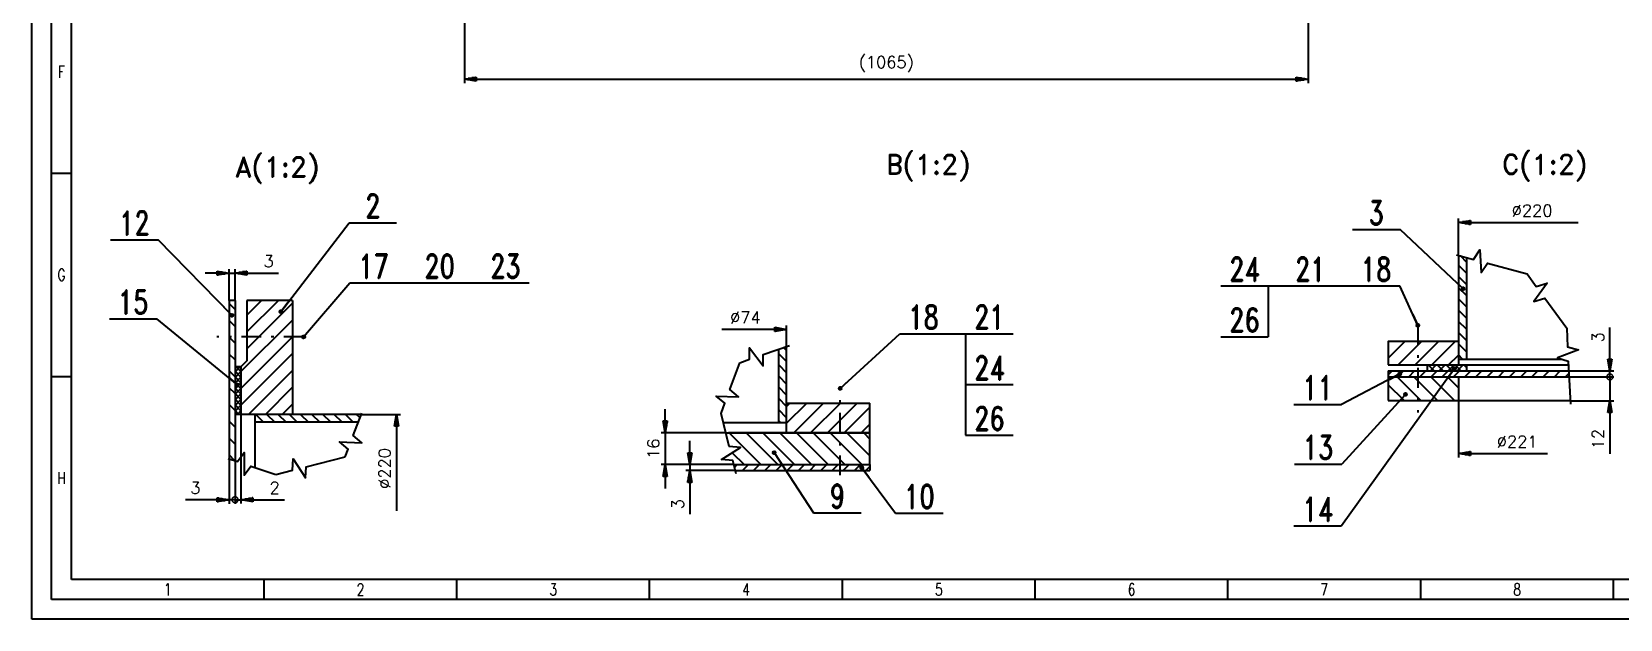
# Model space of a CAD drawing. Header units: millimetres. Extents: x -1300 to 1720, y -1790 to 360.
# Drawn here: x -1300 to 706, y -1790 to -1049 of the extents above; entities that cross this region are included whole.
import ezdxf
from ezdxf.enums import TextEntityAlignment as Align

# ---------------------------------------------------------------- set-up
doc = ezdxf.new("R2010")
doc.units = ezdxf.units.MM
doc.header["$LTSCALE"] = 5
doc.header["$PDMODE"] = 1
doc.linetypes.add('CSN_CERCHOVANA', pattern=[10.7, 5, -2.5, 0.7, -2.5])
for name, color, linetype in [('KOTY', 4, 'Continuous'), ('OSY', 1, 'CSN_CERCHOVANA'), ('PROF_FRM1', 7, 'Continuous'), ('PROF_FRM2', 7, 'Continuous'), ('PROF_FRM3', 6, 'Continuous'), ('SILNA', 7, 'Continuous'), ('SLABA', 4, 'Continuous'), ('SRAFY', 6, 'Continuous'), ('TUCNA', 2, 'Continuous')]:
    doc.layers.add(name, color=color, linetype=linetype)
doc.styles.add('MSPR_TXT', font='romans', dxfattribs={"width": 0.75})
doc.styles.add('ROMANS', font='ROMANS.SHX')
doc.styles.add('SIMPLEX', font='SIMPLEX', dxfattribs={"width": 0.75})
doc.styles.add('ZVVZ', font='romand.shx')
doc.dimstyles.new('PROFI_CSN', dxfattribs={"dimscale": 0, "dimtxt": 3, "dimasz": 3, "dimexe": 1, "dimexo": 0, "dimgap": 1.5, "dimtad": 1, "dimlfac": -1, "dimrnd": 0.5, "dimzin": 9, "dimlunit": 6, "dimtxsty": 'ZVVZ', "dimblk": 'PRCLFILL', "dimcen": 0, "dimclrd": 256, "dimclre": 256, "dimclrt": 256, "dimadec": 1, "dimazin": 2, "dimtm": 1e-09, "dimtfac": 0.6, "dimtmove": 0, "dimatfit": 0, "dimldrblk": 'PRCLFILL', "dimfxl": 0, "dimarcsym": 0})

# ---------------------------------------------------------------- blocks, each defined once
blk = doc.blocks.new('PRCLFILL')
at = {"ltscale": 20}
for p, q in [((-1, 0.17), (0, 0)), ((-1, -0.17), (-1, 0.17)), ((0, 0), (-1, -0.17))]:
    blk.add_line(p, q, dxfattribs=at)
at = {"color": 0, "ltscale": 20}
for p, q in [((-1, 0.15), (-0.87, 0.15)), ((-1, 0.1), (-0.57, 0.1)), ((-1, 0.05), (-0.27, 0.05)), ((-1, 0), (-0.03, 0)), ((-1, -0.05), (-0.33, -0.05)), ((-1, -0.1), (-0.63, -0.1)), ((-1, -0.15), (-0.93, -0.15))]:
    blk.add_line(p, q, dxfattribs=at)
blk = doc.blocks.new('*D76')
at = {"layer": 'Defpoints', "color": 0}
for p in [(311.7, -553.5), (-753.5, -687.5), (311.7, -1109)]:
    blk.add_point(p, dxfattribs=at)
at = {"layer": 'KOTY', "lineweight": -2}
for p, q in [((311.7, -553.5), (311.7, -1114)), ((-753.5, -687.5), (-753.5, -1114)), ((-738.5, -1109), (296.7, -1109))]:
    blk.add_line(p, q, dxfattribs=at)
at = {"layer": 'KOTY', "lineweight": -2, "xscale": 15, "yscale": 15, "zscale": 15, "rotation": 180}
blk.add_blockref('PRCLFILL', (-753.5, -1109), dxfattribs=at)
at = {"layer": 'KOTY', "lineweight": -2, "xscale": 15, "yscale": 15, "zscale": 15}
blk.add_blockref('PRCLFILL', (311.7, -1109), dxfattribs=at)
at = {"layer": 'KOTY', "insert": (-220.9, -1090), "char_height": 15, "attachment_point": 5, "style": 'ZVVZ'}
blk.add_mtext('(1065)', dxfattribs=at)
blk = doc.blocks.new('PROFBT003XATVE')
at = {"layer": 'PROF_FRM1'}
for p, q in [((0, 0), (0, 420)), ((594, 0), (0, 0))]:
    blk.add_line(p, q, dxfattribs=at)
at = {"layer": 'PROF_FRM3'}
for p, q in [((-5, -5), (-5, 425)), ((5, 5), (5, 415)), ((0, 107.5), (5, 107.5)), ((0, 56.25), (5, 56.25)), ((589, 5), (5, 5)), ((53.67, 0), (53.67, 5)), ((102.33, 0), (102.33, 5)), ((151, 0), (151, 5)), ((199.67, 0), (199.67, 5)), ((248.33, 0), (248.33, 5)), ((297, 0), (297, 5)), ((345.67, 0), (345.67, 5)), ((394.33, 0), (394.33, 5)), ((599, -5), (-5, -5))]:
    blk.add_line(p, q, dxfattribs=at)
at = {"style": 'ZVVZ', "flags": 9}
for tag in ['INFO', 'INFO1', 'INFO2', 'INFO3', 'INFO4', 'INFO5', 'INFO6', 'INFO7', 'INFO8', 'INFO9']:
    blk.add_attdef(tag, (0, 0), '', height=3, dxfattribs=at)
at = {"layer": 'PROF_FRM2', "style": 'SIMPLEX', "width": 0.75}
for s, p in [('F', (2.5, 131.62)), ('G', (2.5, 80.38)), ('H', (2.5, 29.12)), ('1', (29.33, 1)), ('2', (78, 1)), ('3', (126.67, 1)), ('4', (175.33, 1)), ('5', (224, 1)), ('6', (272.67, 1)), ('7', (321.33, 1)), ('8', (370, 1))]:
    blk.add_text(s, height=3, dxfattribs=at).set_placement(p, align=Align.CENTER)
at = {"layer": 'PROF_FRM2', "style": 'MSPR_TXT', "width": 0.75, "flags": 1}
for tag, p in [('DY', (594, 420)), ('DX', (0, 0))]:
    blk.add_attdef(tag, p, '', height=10, dxfattribs=at)
at = {"layer": 'SILNA', "color": 4, "style": 'ROMANS'}
for tag, p, height in [('BLATT5', (555.26, 82.11), 3), ('POZN', (439.84, 61.31), 2), ('BLATT9A', (443.79, 55.7), 2), ('BLATT8A', (444.68, 37.14), 2), ('SKP', (479.28, 31.96), 2), ('STARY', (520.58, 31.66), 2)]:
    blk.add_attdef(tag, p, '', height=height, dxfattribs=at)
at = {"layer": 'SILNA', "color": 4, "style": 'ROMANS', "flags": 8}
for tag, height, p in [('C', 2.5, (442.82, 76.7)), ('BG', 2, (452.54, 71.85))]:
    blk.add_attdef(tag, text='', height=height, dxfattribs=at).set_placement(p, align=Align.CENTER)
at = {"layer": 'SILNA', "color": 7, "style": 'ROMANS'}
for tag, height, p in [('BLATT4', 4, (425.33, 49.1)), ('BLATT10A', 5, (456.11, 19.71)), ('BLATT12', 5, (543.51, 16.88)), ('BLAT10B', 5, (454.34, 11.96))]:
    blk.add_attdef(tag, text='', height=height, dxfattribs=at).set_placement(p, align=Align.CENTER)
at = {"layer": 'SILNA', "color": 4, "style": 'ROMANS'}
blk.add_attdef('PREZ', text='', height=2, dxfattribs=at).set_placement((457.25, 52.08), align=Align.MIDDLE)
at = {"layer": 'SILNA', "color": 4, "style": 'ROMANS', "width": 1.137469}
blk.add_attdef('TECHN', text='', height=2, rotation=0.0172, dxfattribs=at).set_placement((449.17, 46.67), (469.97, 46.67), align=Align.FIT)
at = {"layer": 'SILNA', "color": 4, "style": 'ROMANS'}
for tag, height, p in [('VEDL', 2, (425.66, 42.76)), ('V', 3, (584.05, 18.45))]:
    blk.add_attdef(tag, text='', height=height, dxfattribs=at).set_placement(p, align=Align.CENTER)
blk.add_attdef('TYP', text='', height=2, dxfattribs=at).set_placement((464.66, 31.66), align=Align.RIGHT)
at = {"layer": 'SILNA', "color": 4, "style": 'ROMANS', "flags": 8}
for tag, p in [('L', (514.45, 12.3)), ('L1', (582.96, 12.3))]:
    blk.add_attdef(tag, p, '', height=2, dxfattribs=at)
blk = doc.blocks.new('ballflag')
blk.add_line((0, 0), (2, 0))
at = {"style": 'SIMPLEX', "width": 0.75}
blk.add_attdef('ATR1', text='', height=1, dxfattribs=at).set_placement((1.002, 0.203), align=Align.CENTER)
blk = doc.blocks.new('PROFBALL00C6Z1QE')
at = {"layer": 'TUCNA'}
ref = blk.add_blockref('ballflag', (0, 0), dxfattribs=dict(at, xscale=6, yscale=6, zscale=6))
ref.add_attrib('ATR1', '10', dxfattribs={"layer": '0', "height": 6, "style": 'ZVVZ', "width": 0.75}).set_placement((6.01, 1.22), align=Align.CENTER)
blk = doc.blocks.new('P-DOT')
blk.add_line((-1, 0), (0, 0))
at = {"color": 0}
for p, q in [((-0.12, 0.04), (0.12, 0.04)), ((-0.12, 0), (0.12, 0)), ((-0.1, 0.08), (0.1, 0.08)), ((-0.04, 0.12), (0.04, 0.12)), ((-0.12, -0.04), (0.12, -0.04)), ((-0.1, -0.08), (0.1, -0.08)), ((-0.04, -0.12), (0.04, -0.12))]:
    blk.add_line(p, q, dxfattribs=at)
blk.add_circle((0, 0), 0.125)
blk = doc.blocks.new('PROFBALL00C9ALJE', base_point=(12, 0))
at = {"layer": 'TUCNA'}
ref = blk.add_blockref('ballflag', (0, 0), dxfattribs=dict(at, xscale=6, yscale=6, zscale=6))
ref.add_attrib('ATR1', '11', dxfattribs={"layer": '0', "height": 6, "style": 'ZVVZ', "width": 0.75}).set_placement((6.01, 1.22), align=Align.CENTER)
blk = doc.blocks.new('PROFBALL00C9NEWE', base_point=(12, 0))
at = {"layer": 'TUCNA'}
ref = blk.add_blockref('ballflag', (0, 0), dxfattribs=dict(at, xscale=6, yscale=6, zscale=6))
ref.add_attrib('ATR1', '12', dxfattribs={"layer": '0', "height": 6, "style": 'ZVVZ', "width": 0.75}).set_placement((6.01, 1.22), align=Align.CENTER)
blk = doc.blocks.new('PROFBALL00CAC2XE', base_point=(12, 0))
at = {"layer": 'TUCNA'}
ref = blk.add_blockref('ballflag', (0, 0), dxfattribs=dict(at, xscale=6, yscale=6, zscale=6))
ref.add_attrib('ATR1', '13', dxfattribs={"layer": '0', "height": 6, "style": 'ZVVZ', "width": 0.75}).set_placement((6.01, 1.22), align=Align.CENTER)
blk = doc.blocks.new('PROFBALL00CAXV7E', base_point=(12, 0))
at = {"layer": 'TUCNA'}
ref = blk.add_blockref('ballflag', (0, 0), dxfattribs=dict(at, xscale=6, yscale=6, zscale=6))
ref.add_attrib('ATR1', '14', dxfattribs={"layer": '0', "height": 6, "style": 'ZVVZ', "width": 0.75}).set_placement((6.01, 1.22), align=Align.CENTER)
blk = doc.blocks.new('PROFBALL00DFLDEE', base_point=(12, 0))
at = {"layer": 'TUCNA'}
ref = blk.add_blockref('ballflag', (0, 0), dxfattribs=dict(at, xscale=6, yscale=6, zscale=6))
ref.add_attrib('ATR1', '15', dxfattribs={"layer": '0', "height": 6, "style": 'ZVVZ', "width": 0.75}).set_placement((6.01, 1.22), align=Align.CENTER)
blk = doc.blocks.new('PROFBALL00DYBP0E')
at = {"layer": 'TUCNA'}
ref = blk.add_blockref('ballflag', (0, 0), dxfattribs=dict(at, xscale=6, yscale=6, zscale=6))
ref.add_attrib('ATR1', '17', dxfattribs={"layer": '0', "height": 6, "style": 'ZVVZ', "width": 0.75}).set_placement((6.01, 1.22), align=Align.CENTER)
blk = doc.blocks.new('PROFBALL00E0OL0E')
at = {"layer": 'TUCNA'}
ref = blk.add_blockref('ballflag', (0, 0), dxfattribs=dict(at, xscale=6, yscale=6, zscale=6))
ref.add_attrib('ATR1', '18', dxfattribs={"layer": '0', "height": 6, "style": 'ZVVZ', "width": 0.75}).set_placement((6.01, 1.22), align=Align.CENTER)
blk = doc.blocks.new('PROFBALL00E1ZTYE')
at = {"layer": 'TUCNA'}
ref = blk.add_blockref('ballflag', (0, 0), dxfattribs=dict(at, xscale=6, yscale=6, zscale=6))
ref.add_attrib('ATR1', '21', dxfattribs={"layer": '0', "height": 6, "style": 'ZVVZ', "width": 0.75}).set_placement((6.01, 1.22), align=Align.CENTER)
blk = doc.blocks.new('PROFBALL00E2GN0E', base_point=(12, 0))
at = {"layer": 'TUCNA'}
ref = blk.add_blockref('ballflag', (0, 0), dxfattribs=dict(at, xscale=6, yscale=6, zscale=6))
ref.add_attrib('ATR1', '18', dxfattribs={"layer": '0', "height": 6, "style": 'ZVVZ', "width": 0.75}).set_placement((6.01, 1.22), align=Align.CENTER)
blk = doc.blocks.new('PROFBALL00E2N7JE', base_point=(12, 0))
at = {"layer": 'TUCNA'}
ref = blk.add_blockref('ballflag', (0, 0), dxfattribs=dict(at, xscale=6, yscale=6, zscale=6))
ref.add_attrib('ATR1', '21', dxfattribs={"layer": '0', "height": 6, "style": 'ZVVZ', "width": 0.75}).set_placement((6.01, 1.22), align=Align.CENTER)
blk = doc.blocks.new('PROFBALL00E2UM1E')
at = {"layer": 'TUCNA'}
ref = blk.add_blockref('ballflag', (0, 0), dxfattribs=dict(at, xscale=6, yscale=6, zscale=6))
ref.add_attrib('ATR1', '24', dxfattribs={"layer": '0', "height": 6, "style": 'ZVVZ', "width": 0.75}).set_placement((6.01, 1.22), align=Align.CENTER)
blk = doc.blocks.new('PROFBALL00E2YZLE', base_point=(12, 0))
at = {"layer": 'TUCNA'}
ref = blk.add_blockref('ballflag', (0, 0), dxfattribs=dict(at, xscale=6, yscale=6, zscale=6))
ref.add_attrib('ATR1', '24', dxfattribs={"layer": '0', "height": 6, "style": 'ZVVZ', "width": 0.75}).set_placement((6.01, 1.22), align=Align.CENTER)
blk = doc.blocks.new('PROFBALL00E3ESLE', base_point=(12, 0))
at = {"layer": 'TUCNA'}
ref = blk.add_blockref('ballflag', (0, 0), dxfattribs=dict(at, xscale=6, yscale=6, zscale=6))
ref.add_attrib('ATR1', '26', dxfattribs={"layer": '0', "height": 6, "style": 'ZVVZ', "width": 0.75}).set_placement((6.01, 1.22), align=Align.CENTER)
blk = doc.blocks.new('PROFBALL00E3SPWE')
at = {"layer": 'TUCNA'}
ref = blk.add_blockref('ballflag', (0, 0), dxfattribs=dict(at, xscale=6, yscale=6, zscale=6))
ref.add_attrib('ATR1', '20', dxfattribs={"layer": '0', "height": 6, "style": 'ZVVZ', "width": 0.75}).set_placement((6.01, 1.22), align=Align.CENTER)
blk = doc.blocks.new('PROFBALL00E3YM5E')
at = {"layer": 'TUCNA'}
ref = blk.add_blockref('ballflag', (0, 0), dxfattribs=dict(at, xscale=6, yscale=6, zscale=6))
ref.add_attrib('ATR1', '23', dxfattribs={"layer": '0', "height": 6, "style": 'ZVVZ', "width": 0.75}).set_placement((6.01, 1.22), align=Align.CENTER)
blk = doc.blocks.new('PROFBALL00E3744E')
at = {"layer": 'TUCNA'}
ref = blk.add_blockref('ballflag', (0, 0), dxfattribs=dict(at, xscale=6, yscale=6, zscale=6))
ref.add_attrib('ATR1', '26', dxfattribs={"layer": '0', "height": 6, "style": 'ZVVZ', "width": 0.75}).set_placement((6.01, 1.22), align=Align.CENTER)
blk = doc.blocks.new('PROFBALL00GASGGE')
at = {"layer": 'TUCNA'}
ref = blk.add_blockref('ballflag', (0, 0), dxfattribs=dict(at, xscale=6, yscale=6, zscale=6))
ref.add_attrib('ATR1', '2', dxfattribs={"layer": '0', "height": 6, "style": 'ZVVZ', "width": 0.75}).set_placement((6.01, 1.22), align=Align.CENTER)
blk = doc.blocks.new('PROFBALL00GB3YYE')
at = {"layer": 'TUCNA'}
ref = blk.add_blockref('ballflag', (0, 0), dxfattribs=dict(at, xscale=6, yscale=6, zscale=6))
ref.add_attrib('ATR1', '9', dxfattribs={"layer": '0', "height": 6, "style": 'ZVVZ', "width": 0.75}).set_placement((6.01, 1.22), align=Align.CENTER)
blk = doc.blocks.new('PROFBALL00GBBDWE', base_point=(12, 0))
at = {"layer": 'TUCNA'}
ref = blk.add_blockref('ballflag', (0, 0), dxfattribs=dict(at, xscale=6, yscale=6, zscale=6))
ref.add_attrib('ATR1', '3', dxfattribs={"layer": '0', "height": 6, "style": 'ZVVZ', "width": 0.75}).set_placement((6.01, 1.22), align=Align.CENTER)
blk = doc.blocks.new('*D128')
at = {"layer": 'Defpoints', "color": 0}
for p in [(-1050.5, -1353.7), (-1050.5, -1388.1), (-1043, -1388.1)]:
    blk.add_point(p, dxfattribs=at)
at = {"layer": 'KOTY', "lineweight": -2}
for p, q in [((-1065.5, -1353.7), (-1080.5, -1353.7)), ((-1050.5, -1388.1), (-1050.5, -1348.7)), ((-1050.5, -1353.7), (-1043, -1353.7)), ((-1043, -1388.1), (-1043, -1348.7)), ((-1028, -1353.7), (-988, -1353.7))]:
    blk.add_line(p, q, dxfattribs=at)
at = {"layer": 'KOTY', "lineweight": -2, "xscale": 15, "yscale": 15, "zscale": 15}
blk.add_blockref('PRCLFILL', (-1050.5, -1353.7), dxfattribs=at)
at = {"layer": 'KOTY', "lineweight": -2, "xscale": 15, "yscale": 15, "zscale": 15, "rotation": 180}
blk.add_blockref('PRCLFILL', (-1043, -1353.7), dxfattribs=at)
at = {"layer": 'KOTY', "insert": (-1000.5, -1338.7), "char_height": 15, "attachment_point": 5, "style": 'ZVVZ'}
blk.add_mtext('3', dxfattribs=at)
blk = doc.blocks.new('_DotSmall')
at = {"color": 0, "linetype": 'ByBlock', "const_width": 0.5}
blk.add_lwpolyline([(-0.0625, 0, 1), (0.0625, 0, 1)], format="xyb", close=True, dxfattribs=at)
blk = doc.blocks.new('*D129')
at = {"layer": 'Defpoints', "color": 0}
for p in [(-1050.5, -1588), (-1043, -1590.4), (-1050.5, -1639.6)]:
    blk.add_point(p, dxfattribs=at)
at = {"layer": 'KOTY', "lineweight": -2}
for p, q in [((-1050.5, -1588), (-1050.5, -1644.6)), ((-1043, -1590.4), (-1043, -1644.6)), ((-1065.5, -1639.6), (-1105.5, -1639.6)), ((-1043, -1639.6), (-1050.5, -1639.6)), ((-1043, -1639.6), (-1028, -1639.6))]:
    blk.add_line(p, q, dxfattribs=at)
at = {"layer": 'KOTY', "lineweight": -2, "xscale": 15, "yscale": 15, "zscale": 15}
blk.add_blockref('PRCLFILL', (-1050.5, -1639.6), dxfattribs=at)
at = {"layer": 'KOTY', "lineweight": -2, "xscale": 15, "yscale": 15, "zscale": 15, "rotation": 180}
blk.add_blockref('_DotSmall', (-1043, -1639.6), dxfattribs=at)
at = {"layer": 'KOTY', "insert": (-1093, -1624.6), "char_height": 15, "attachment_point": 5, "style": 'ZVVZ'}
blk.add_mtext('3', dxfattribs=at)
blk = doc.blocks.new('*D130')
at = {"layer": 'Defpoints', "color": 0}
for p in [(-1043, -1531.9), (-1035.5, -1531.9), (-1035.5, -1639.5)]:
    blk.add_point(p, dxfattribs=at)
at = {"layer": 'KOTY', "lineweight": -2}
for p, q in [((-1043, -1531.9), (-1043, -1644.5)), ((-1035.5, -1531.9), (-1035.5, -1644.5)), ((-1043, -1639.5), (-1058, -1639.5)), ((-1043, -1639.5), (-1035.5, -1639.5)), ((-1020.5, -1639.5), (-980.5, -1639.5))]:
    blk.add_line(p, q, dxfattribs=at)
at = {"layer": 'KOTY', "lineweight": -2, "xscale": 15, "yscale": 15, "zscale": 15}
blk.add_blockref('_DotSmall', (-1043, -1639.5), dxfattribs=at)
at = {"layer": 'KOTY', "lineweight": -2, "xscale": 15, "yscale": 15, "zscale": 15, "rotation": 180}
blk.add_blockref('PRCLFILL', (-1035.5, -1639.5), dxfattribs=at)
at = {"layer": 'KOTY', "insert": (-993, -1624.5), "char_height": 15, "attachment_point": 5, "style": 'ZVVZ'}
blk.add_mtext('2', dxfattribs=at)
blk = doc.blocks.new('*D132')
at = {"layer": 'Defpoints', "color": 0}
for p in [(-423.4, -1555.2), (-499.9, -1595.2), (-413.5, -1595.2)]:
    blk.add_point(p, dxfattribs=at)
at = {"layer": 'KOTY', "lineweight": -2}
for p, q in [((-499.9, -1540.2), (-499.9, -1525.2)), ((-423.4, -1555.2), (-504.9, -1555.2)), ((-499.9, -1555.2), (-499.9, -1595.2)), ((-413.5, -1595.2), (-504.9, -1595.2)), ((-499.9, -1610.2), (-499.9, -1625.2))]:
    blk.add_line(p, q, dxfattribs=at)
at = {"layer": 'KOTY', "lineweight": -2, "xscale": 15, "yscale": 15, "zscale": 15}
for p, rotation in [((-499.9, -1555.2), 270), ((-499.9, -1595.2), 90)]:
    blk.add_blockref('PRCLFILL', p, dxfattribs=dict(at, rotation=rotation))
at = {"layer": 'KOTY', "insert": (-514.9, -1575.2), "char_height": 15, "attachment_point": 5, "rotation": 90, "style": 'ZVVZ'}
blk.add_mtext('16', dxfattribs=at)
blk = doc.blocks.new('*D133')
at = {"layer": 'Defpoints', "color": 0}
for p in [(-469, -1602.7), (-413.5, -1595.2), (-411.7, -1602.7)]:
    blk.add_point(p, dxfattribs=at)
at = {"layer": 'KOTY', "lineweight": -2}
for p, q in [((-469, -1580.2), (-469, -1565.2)), ((-413.5, -1595.2), (-474, -1595.2)), ((-411.7, -1602.7), (-474, -1602.7)), ((-469, -1595.2), (-469, -1602.7)), ((-469, -1617.7), (-469, -1657.7))]:
    blk.add_line(p, q, dxfattribs=at)
at = {"layer": 'KOTY', "lineweight": -2, "xscale": 15, "yscale": 15, "zscale": 15}
for p, rotation in [((-469, -1595.2), 270), ((-469, -1602.7), 90)]:
    blk.add_blockref('PRCLFILL', p, dxfattribs=dict(at, rotation=rotation))
at = {"layer": 'KOTY', "insert": (-484, -1645.2), "char_height": 15, "attachment_point": 5, "rotation": 90, "style": 'ZVVZ'}
blk.add_mtext('3', dxfattribs=at)
blk = doc.blocks.new('*D134')
at = {"layer": 'Defpoints', "color": 0}
for p in [(641, -1484.6), (642.4, -1514.6), (692.5, -1514.6)]:
    blk.add_point(p, dxfattribs=at)
at = {"layer": 'KOTY', "lineweight": -2}
for p, q in [((692.5, -1484.6), (692.5, -1469.6)), ((641, -1484.6), (697.5, -1484.6)), ((692.5, -1484.6), (692.5, -1514.6)), ((642.4, -1514.6), (697.5, -1514.6)), ((692.5, -1529.6), (692.5, -1581.7))]:
    blk.add_line(p, q, dxfattribs=at)
at = {"layer": 'KOTY', "lineweight": -2, "xscale": 15, "yscale": 15, "zscale": 15}
for name, p, rotation in [('_DotSmall', (692.5, -1484.6), 270), ('PRCLFILL', (692.5, -1514.6), 90)]:
    blk.add_blockref(name, p, dxfattribs=dict(at, rotation=rotation))
at = {"layer": 'KOTY', "insert": (677.5, -1563.1), "char_height": 15, "attachment_point": 5, "rotation": 90, "style": 'ZVVZ'}
blk.add_mtext('12', dxfattribs=at)
blk = doc.blocks.new('*D135')
at = {"layer": 'Defpoints', "color": 0}
for p in [(640.6, -1477.1), (692.5, -1477.1), (641, -1484.6)]:
    blk.add_point(p, dxfattribs=at)
at = {"layer": 'KOTY', "lineweight": -2}
for p, q in [((692.5, -1462.1), (692.5, -1422.1)), ((640.6, -1477.1), (697.5, -1477.1)), ((692.5, -1484.6), (692.5, -1477.1)), ((641, -1484.6), (697.5, -1484.6)), ((692.5, -1484.6), (692.5, -1499.6))]:
    blk.add_line(p, q, dxfattribs=at)
at = {"layer": 'KOTY', "lineweight": -2, "xscale": 15, "yscale": 15, "zscale": 15}
for name, p, rotation in [('PRCLFILL', (692.5, -1477.1), 270), ('_DotSmall', (692.5, -1484.6), 90)]:
    blk.add_blockref(name, p, dxfattribs=dict(at, rotation=rotation))
at = {"layer": 'KOTY', "insert": (677.5, -1434.6), "char_height": 15, "attachment_point": 5, "rotation": 90, "style": 'ZVVZ'}
blk.add_mtext('3', dxfattribs=at)

msp = doc.modelspace()

# ---------------------------------------------------------------- hatches: boundary and pattern name
at = {"layer": 'SRAFY'}
h = msp.add_hatch(dxfattribs=at)
h.set_pattern_fill('_USER', color=256, scale=10, angle=135, style=0, pattern_type=0)
h.set_pattern_definition([(135, (490.897, -3.926), (-7.07107, -7.07107), [])])
h.paths.add_polyline_path([(501.44, -1462.063), (511.44, -1462.063), (511.44, -1333.825), (501.44, -1331.094)])
h = msp.add_hatch(dxfattribs=at)
h.set_pattern_fill('_USER', color=256, scale=15, angle=135, style=0, pattern_type=0)
h.set_pattern_definition([(135, (-130.442, 0), (-10.6066, -10.6066), [])])
h.paths.add_polyline_path([(-1043.029, -1388.126), (-1050.529, -1388.126), (-1050.529, -1587.951), (-1043.029, -1590.433)])
h = msp.add_hatch(dxfattribs=at)
h.set_pattern_fill('_U', color=256, scale=15, angle=45, style=0, pattern_type=0)
h.set_pattern_definition([(45, (-130.442, 0), (-10.6066, 10.6066), [])])
h.paths.add_polyline_path([(-970.529, -1388.126), (-1028.029, -1388.126), (-1028.029, -1464.376), (-1035.529, -1471.876), (-1035.529, -1531.876), (-970.529, -1531.876)])
h = msp.add_hatch(dxfattribs=at)
h.set_pattern_fill('_USER', color=256, scale=15, angle=45, style=0, pattern_type=0)
h.set_pattern_definition([(45, (490.897, -3.926), (-10.6066, 10.6066), [])])
h.paths.add_polyline_path([(501.44, -1469.563), (501.44, -1439.563), (412.69, -1439.563), (412.69, -1469.563)])
h.dxf.unprotected_set("ltscale", 0)
h = msp.add_hatch(dxfattribs=at)
h.set_pattern_fill('_USER', color=256, scale=10, angle=135, style=0, pattern_type=0)
h.set_pattern_definition([(135, (111.334, 0), (-7.07107, -7.07107), [])])
h.paths.add_polyline_path([(-346.661, -1446.055), (-356.661, -1449.542), (-356.661, -1542.719), (-346.661, -1542.719)])
h = msp.add_hatch(dxfattribs=at)
h.set_pattern_fill('_USER', color=256, scale=5, angle=45, style=0, pattern_type=0)
h.set_pattern_definition([(45, (-130.4417, 0), (-3.535534, 3.535534), [])])
h.paths.add_polyline_path([(-1043.029, -1531.876), (-1035.529, -1531.876), (-1035.529, -1471.876), (-1043.029, -1471.876)])
h = msp.add_hatch(dxfattribs=at)
h.set_pattern_fill('_USER', color=256, scale=5, angle=135, style=0, pattern_type=0)
h.set_pattern_definition([(135, (-130.4417, 0), (-3.535534, -3.535534), [])])
h.paths.add_polyline_path([(-1035.529, -1471.876), (-1043.029, -1471.876), (-1043.029, -1531.876), (-1035.529, -1531.876)])
h = msp.add_hatch(dxfattribs=at)
h.set_pattern_fill('_USER', color=256, scale=10, angle=45, style=0, pattern_type=0)
h.set_pattern_definition([(45, (490.897, -3.926), (-7.07107, 7.07107), [])])
h.paths.add_polyline_path([(412.69, -1477.063), (412.69, -1484.563), (641.008, -1484.563), (640.649, -1477.063)])
h = msp.add_hatch(dxfattribs=at)
h.set_pattern_fill('_USER', color=256, scale=8, angle=45, style=0, double=1, pattern_type=0)
h.set_pattern_definition([(45, (490.897, -3.926), (-5.656854, 5.656854), []), (135, (490.897, -3.926), (-5.656854, -5.656854), [])])
h.paths.add_polyline_path([(511.739, -1477.063), (511.739, -1469.563), (462.106, -1469.563), (462.106, -1477.063)])
h = msp.add_hatch(dxfattribs=at)
h.set_pattern_fill('_USER', color=256, scale=15, angle=135, style=0, pattern_type=0)
h.set_pattern_definition([(135, (0, 0), (-10.6066, -10.6066), [])])
h.paths.add_polyline_path([(501.44, -1514.563), (501.44, -1484.563), (412.69, -1484.563), (412.69, -1514.563)])
h = msp.add_hatch(dxfattribs=at)
h.set_pattern_fill('_USER', color=256, scale=10, angle=135, style=0, pattern_type=0)
h.set_pattern_definition([(135, (-130.442, 0), (-7.07107, -7.07107), [])])
h.paths.add_polyline_path([(-1018.029, -1531.876), (-1018.029, -1541.876), (-887.341, -1541.876), (-883.505, -1531.876)])
h = msp.add_hatch(dxfattribs=at)
h.set_pattern_fill('_USER', color=256, scale=10, angle=45, style=0, pattern_type=0)
h.set_pattern_definition([(45, (111.334, 0), (-7.07107, 7.07107), [])])
h.paths.add_polyline_path([(-241.661, -1602.719), (-241.661, -1595.219), (-413.511, -1595.219), (-411.659, -1602.719)])

# ---------------------------------------------------------------- linework, layer by layer
at = {"layer": 'KOTY'}
for p, q in [((501.44, -1331.094), (501.44, -1284.903)), ((516.44, -1289.903), (652.617, -1289.903)), ((-346.661, -1446.055), (-346.661, -1419.604)), ((-361.661, -1424.604), (-428.675, -1424.604)), ((501.44, -1514.563), (501.44, -1586.361)), ((-883.505, -1531.876), (-834.147, -1531.876)), ((-839.147, -1546.876), (-839.147, -1653.36)), ((516.44, -1581.361), (613.676, -1581.361))]:
    msp.add_line(p, q, dxfattribs=at)
at = {"layer": 'OSY'}
for p, q in [((450.19, -1419.697), (450.19, -1529.401)), ((-956.411, -1434.125), (-1066.097, -1434.125)), ((-279.161, -1608.631), (-279.161, -1499.206))]:
    msp.add_line(p, q, dxfattribs=at)
at = {"layer": 'SILNA'}
for p, q in [((501.44, -1331.094), (501.44, -1469.563)), ((511.44, -1333.825), (511.44, -1462.063)), ((-1050.529, -1388.126), (-1050.529, -1587.951)), ((-1043.029, -1388.126), (-1050.529, -1388.126)), ((-1043.029, -1388.126), (-1043.029, -1590.433)), ((-1028.029, -1388.126), (-1028.029, -1464.376)), ((-970.529, -1388.126), (-1028.029, -1388.126)), ((-970.529, -1388.126), (-970.529, -1531.876)), ((412.69, -1439.563), (501.44, -1439.563)), ((412.69, -1439.563), (412.69, -1469.563)), ((-356.661, -1542.719), (-356.661, -1449.542)), ((-346.661, -1542.719), (-346.661, -1446.055)), ((501.44, -1462.063), (511.44, -1462.063)), ((511.44, -1462.063), (630.966, -1462.063)), ((-1035.529, -1471.876), (-1043.029, -1471.876)), ((-1028.029, -1464.376), (-1035.529, -1471.876)), ((-1035.529, -1471.876), (-1035.529, -1585.365)), ((412.69, -1469.563), (640.29, -1469.563)), ((412.69, -1477.063), (640.649, -1477.063)), ((412.69, -1477.063), (412.69, -1514.563)), ((462.106, -1469.563), (462.106, -1477.063)), ((511.739, -1469.563), (511.739, -1477.063)), ((412.69, -1484.563), (641.008, -1484.563)), ((501.44, -1484.563), (501.44, -1514.563)), ((-346.661, -1517.719), (-241.661, -1517.719)), ((-346.661, -1555.219), (-346.661, -1517.719)), ((-241.661, -1555.219), (-241.661, -1517.719)), ((412.69, -1514.563), (642.444, -1514.563)), ((-883.505, -1531.876), (-1043.029, -1531.876)), ((-1018.029, -1531.876), (-1018.029, -1598.706)), ((-887.341, -1541.876), (-1018.029, -1541.876)), ((-346.661, -1542.719), (-426.475, -1542.719)), ((-423.388, -1555.219), (-241.661, -1555.219)), ((-241.661, -1555.219), (-420.228, -1555.219)), ((-241.661, -1595.219), (-241.661, -1555.219)), ((-413.511, -1595.219), (-241.661, -1595.219)), ((-411.659, -1602.719), (-241.661, -1602.719)), ((-241.661, -1595.219), (-241.661, -1602.719))]:
    msp.add_line(p, q, dxfattribs=at)
at = {"layer": 'SLABA'}
for p, q in [((-837.912, -1366), (-814.79, -1365.978)), ((-754.79, -1365.978), (-731.668, -1365.956)), ((261.228, -1369.806), (284.35, -1369.784)), ((261.228, -1369.806), (261.228, -1433.856)), ((344.35, -1369.784), (367.473, -1369.763)), ((-143.896, -1430.178), (-120.774, -1430.156)), ((-120.774, -1430.156), (-120.774, -1494.206)), ((-120.774, -1494.207), (-120.774, -1558.256))]:
    msp.add_line(p, q, dxfattribs=at)
for points in [[(499.077, -1330.449), (520.511, -1336.303), (528.427, -1324.489), (530.053, -1352.884), (537.969, -1341.07), (588.066, -1354.752)], [(588.066, -1354.752), (599.619, -1370.539), (613.171, -1366.229), (596.756, -1389.455), (610.307, -1385.144), (638.065, -1423.074)], [(638.065, -1423.074), (639.189, -1446.559), (652.871, -1450.434), (626.371, -1460.762), (640.054, -1464.636), (642.652, -1518.908)], [(-405.741, -1466.656), (-393.379, -1462.346), (-393.546, -1448.126), (-376.123, -1470.606), (-376.29, -1456.386), (-343.258, -1444.868)], [(-429.475, -1530.569), (-424.673, -1517.638), (-435.736, -1508.703), (-407.31, -1509.607), (-418.373, -1500.672), (-405.741, -1466.656)], [(-904.083, -1585.522), (-900.272, -1575.587), (-911.239, -1566.534), (-882.824, -1567.742), (-893.79, -1558.689), (-882.892, -1530.277)], [(-410.585, -1607.071), (-414.783, -1590.07), (-428.956, -1588.909), (-404.948, -1573.66), (-419.121, -1572.499), (-429.475, -1530.569)], [(-1051.594, -1587.599), (-1040.064, -1591.414), (-1031.534, -1580.036), (-1031.413, -1608.477), (-1022.883, -1597.1), (-991.343, -1607.537)], [(-991.343, -1607.537), (-970.564, -1602.294), (-969.475, -1588.116), (-954.105, -1612.046), (-953.016, -1597.867), (-904.083, -1585.522)]]:
    msp.add_lwpolyline(points, dxfattribs=at)
at = {"layer": 'SRAFY'}
for p, q in [((-346.661, -1521.888), (-342.493, -1517.719)), ((-346.661, -1543.101), (-321.28, -1517.719)), ((-337.567, -1555.219), (-300.067, -1517.719)), ((-316.354, -1555.219), (-279.161, -1518.027)), ((-279.161, -1518.027), (-278.854, -1517.719)), ((-273.927, -1555.219), (-241.661, -1522.954)), ((-295.14, -1555.219), (-279.161, -1539.241)), ((-419.096, -1555.219), (-379.096, -1595.219)), ((-397.882, -1555.219), (-357.882, -1595.219)), ((-376.669, -1555.219), (-336.669, -1595.219)), ((-355.456, -1555.219), (-315.456, -1595.219)), ((-334.243, -1555.219), (-294.243, -1595.219)), ((-313.03, -1555.219), (-273.03, -1595.219)), ((-291.816, -1555.219), (-251.816, -1595.219)), ((-252.714, -1555.219), (-241.661, -1544.167)), ((-249.39, -1555.219), (-241.661, -1562.948)), ((-242.107, -1555.219), (-241.661, -1554.774)), ((-415.296, -1580.233), (-400.309, -1595.219))]:
    msp.add_line(p, q, dxfattribs=at).dxf.unprotected_set("ltscale", 0)
for p, q in [((-279.161, -1539.241), (-257.64, -1517.719)), ((-270.603, -1555.219), (-241.661, -1584.161))]:
    msp.add_line(p, q, dxfattribs=at)

# ---------------------------------------------------------------- block references
at = {"xscale": 5, "yscale": 5, "zscale": 5}
msp.add_blockref('PROFBT003XATVE', (-1274.578, -1765.263), dxfattribs=at)
at = {"layer": 'KOTY', "xscale": 15, "yscale": 15, "zscale": 15}
for p, rotation in [((501.44, -1289.903), 180), ((-839.147, -1531.876), 90), ((501.44, -1581.361), 180)]:
    msp.add_blockref('PRCLFILL', p, dxfattribs=dict(at, rotation=rotation))
msp.add_blockref('PRCLFILL', (-346.661, -1424.604), dxfattribs=at)
at = {"layer": 'SILNA', "xscale": 5, "yscale": 5, "zscale": 5}
for name, p in [('PROFBALL00GASGGE', (-899.036, -1290.052)), ('PROFBALL00GBBDWE', (427.736, -1298.694)), ('PROFBALL00C9NEWE', (-1140.095, -1311.683)), ('PROFBALL00DYBP0E', (-897.912, -1366)), ('PROFBALL00E3SPWE', (-814.79, -1365.978)), ('PROFBALL00E3YM5E', (-731.668, -1365.956)), ('PROFBALL00E2YZLE', (261.228, -1369.806)), ('PROFBALL00E2N7JE', (344.35, -1369.784)), ('PROFBALL00E2GN0E', (427.473, -1369.763)), ('PROFBALL00DFLDEE', (-1141.561, -1411.179)), ('PROFBALL00E0OL0E', (-203.896, -1430.178)), ('PROFBALL00E1ZTYE', (-120.774, -1430.156)), ('PROFBALL00E3ESLE', (261.228, -1433.856)), ('PROFBALL00E2UM1E', (-120.774, -1494.206)), ('PROFBALL00C9ALJE', (353.743, -1519.313)), ('PROFBALL00E3744E', (-120.774, -1558.255)), ('PROFBALL00CAC2XE', (354.248, -1594.569)), ('PROFBALL00GB3YYE', (-312.602, -1656.188)), ('PROFBALL00C6Z1QE', (-209.136, -1656.567)), ('PROFBALL00CAXV7E', (353.757, -1672.571))]:
    msp.add_blockref(name, p, dxfattribs=at)

# ---------------------------------------------------------------- texts
at = {"layer": 'KOTY', "char_height": 15, "attachment_point": 5, "style": 'ZVVZ'}
for s, insert in [('%%C220', (594.38, -1274.903)), ('%%C74', (-398.742, -1409.604)), ('%%C221', (575.535, -1566.361))]:
    msp.add_mtext(s, dxfattribs=dict(at, insert=insert))
at = {"layer": 'KOTY', "insert": (-854.147, -1600.118), "char_height": 15, "attachment_point": 5, "rotation": 90, "style": 'ZVVZ'}
msp.add_mtext('%%C220', dxfattribs=at)
at = {"layer": 'TUCNA', "style": 'ZVVZ'}
for s, p in [('A(1:2)', (-1043.181, -1232.028)), ('B(1:2)', (-221.218, -1229.032)), ('C(1:2)', (556.183, -1228.92))]:
    msp.add_text(s, height=25, dxfattribs=at).set_placement(p)

# ---------------------------------------------------------------- dimensions: what is measured, and where the dimension line sits
at = {"layer": 'KOTY'}
for base, p1, p2, text, override, picture, middle in [((311.683, -1108.963), (-753.508, -687.524), (311.683, -553.542), '(1065)', {"dimscale": 5, "dimlfac": 1, "dimrnd": 0.01, "dimlunit": 2}, '*D76', (-220.913, -1090.035)), ((-1035.529, -1639.487), (-1043.029, -1531.876), (-1035.529, -1531.876), '2', {"dimscale": 5, "dimlfac": 0.4, "dimrnd": 0.01, "dimlunit": 2, "dimblk1": 'DotSmall', "dimblk2": 'PRCLFILL', "dimsah": 1, "dimlwd": 65534}, '*D130', (-993.029, -1624.487))]:
    dim = msp.add_linear_dim(base=base, p1=p1, p2=p2, text=text, dimstyle='PROFI_CSN', override=override, dxfattribs=at)
    dim.commit()
    dim.dimension.update_dxf_attribs({"geometry": picture, "text_midpoint": middle})
dim = msp.add_linear_dim(base=(-1050.529, -1353.688), p1=(-1043.029, -1388.126), p2=(-1050.529, -1388.126), dimstyle='PROFI_CSN', override={"dimscale": 5, "dimlfac": 0.4, "dimrnd": 0.01, "dimlunit": 2}, dxfattribs=at)
dim.commit()
dim.dimension.update_dxf_attribs({"geometry": '*D128', "text_midpoint": (-1000.529, -1353.688), "dimtype": 160})
for base, p1, p2, override, picture, middle in [((692.467, -1477.063), (641.008, -1484.563), (640.649, -1477.063), {"dimscale": 5, "dimlfac": 0.4, "dimrnd": 0.01, "dimlunit": 2, "dimblk1": 'DotSmall', "dimblk2": 'PRCLFILL', "dimsah": 1}, '*D135', (692.467, -1434.563)), ((692.467, -1514.563), (641.008, -1484.563), (642.444, -1514.563), {"dimscale": 5, "dimlfac": 0.4, "dimrnd": 0.01, "dimlunit": 2, "dimblk1": 'DotSmall', "dimblk2": 'PRCLFILL', "dimsah": 1, "dimlwd": 65534}, '*D134', (692.467, -1563.134)), ((-499.891, -1595.219), (-423.388, -1555.219), (-413.511, -1595.219), {"dimscale": 5, "dimlfac": 0.4, "dimrnd": 0.01, "dimlunit": 2}, '*D132', (-499.891, -1575.219))]:
    dim = msp.add_linear_dim(base=base, p1=p1, p2=p2, angle=90, dimstyle='PROFI_CSN', override=override, dxfattribs=at)
    dim.commit()
    dim.dimension.update_dxf_attribs({"geometry": picture, "text_midpoint": middle, "dimtype": 160})
dim = msp.add_linear_dim(base=(-469.037, -1602.719), p1=(-413.511, -1595.219), p2=(-411.659, -1602.719), angle=90, dimstyle='PROFI_CSN', override={"dimscale": 5, "dimlfac": 0.4, "dimrnd": 0.01, "dimlunit": 2}, dxfattribs=at)
dim.commit()
dim.dimension.update_dxf_attribs({"geometry": '*D133', "text_midpoint": (-484.037, -1645.219)})
dim = msp.add_linear_dim(base=(-1050.529, -1639.554), p1=(-1043.029, -1590.433), p2=(-1050.529, -1587.951), dimstyle='PROFI_CSN', override={"dimscale": 5, "dimlfac": 0.4, "dimrnd": 0.01, "dimlunit": 2, "dimblk1": 'DotSmall', "dimblk2": 'PRCLFILL', "dimsah": 1}, dxfattribs=at)
dim.commit()
dim.dimension.update_dxf_attribs({"geometry": '*D129', "text_midpoint": (-1093.029, -1624.554)})

# ---------------------------------------------------------------- leaders
for points in [[(-985.283, -1402.472), (-899.036, -1290.052)], [(507.206, -1373.462), (427.736, -1298.694)], [(-1047.083, -1406.797), (-1140.095, -1311.683)], [(-956.411, -1434.125), (-897.912, -1366)], [(450.19, -1419.697), (427.473, -1369.763)], [(-1039.825, -1494.65), (-1141.561, -1411.179)], [(-279.161, -1499.206), (-203.896, -1430.178)], [(427.441, -1480.762), (353.743, -1519.313)], [(496.28, -1474.155), (353.757, -1672.571)], [(434.583, -1506.666), (354.248, -1594.569)], [(-362.301, -1580.064), (-312.602, -1656.188)], [(-251.879, -1599.122), (-209.136, -1656.567)]]:
    msp.add_leader(points, dimstyle='PROFI_CSN', override={"dimscale": 5, "dimldrblk": 'P-DOT'}, dxfattribs=at)

doc.saveas('drawing.dxf')
